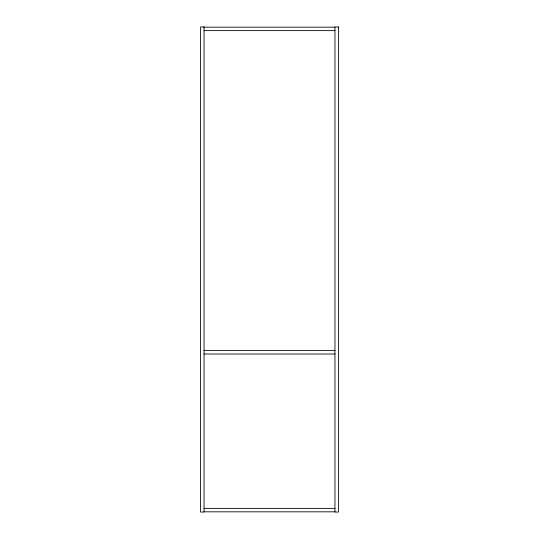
<?xml version="1.0" encoding="UTF-8"?>
<svg xmlns="http://www.w3.org/2000/svg" width="539" height="539" viewBox="0 0 539 539"><rect width="100%" height="100%" fill="white"/><g stroke="black" fill="none" stroke-linecap="round" stroke-linejoin="round"><path stroke-width="0.81" d="M204.038 27.179L334.962 27.179M204.038 30.622L334.962 30.622M204.038 350.579L334.962 350.579M204.038 354.022L334.962 354.022M204.038 508.378L334.962 508.378M204.038 511.821L334.962 511.821M204.038 26.95L200.596 26.95L200.596 512.05L204.038 512.05L204.038 26.95M338.404 26.95L334.962 26.95L334.962 512.05L338.404 512.05L338.404 26.95"/></g></svg>
